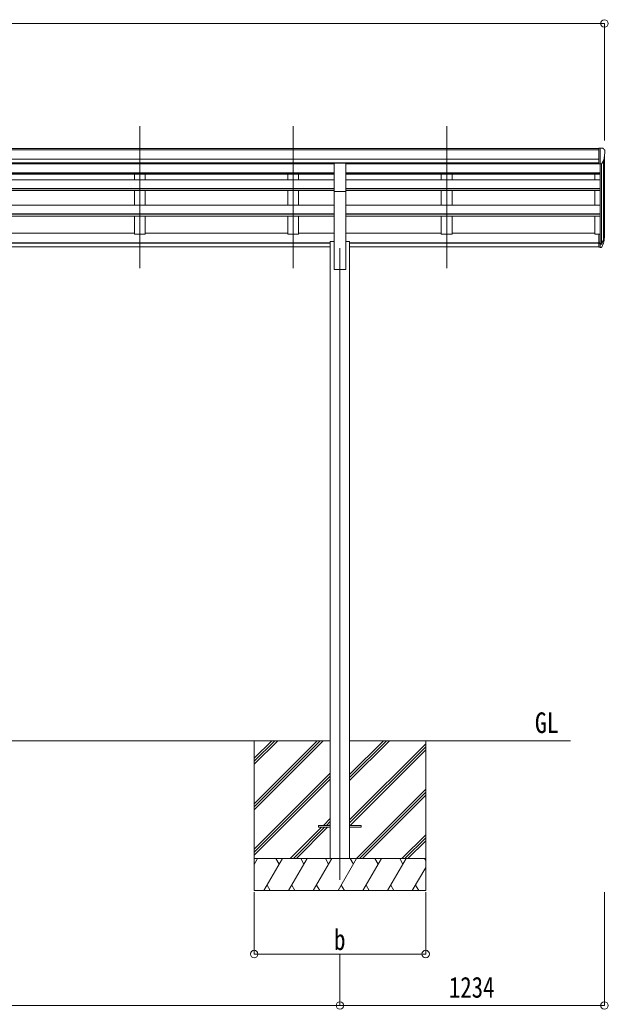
# Model space of a CAD drawing. Units: millimetres at full size, sheet at 1:35; details may follow other scales. Extents: x -9783 to 33754, y -10064 to 6752.
# Drawn here: x 31009 to 33754, y -4000 to 620 of the extents above; entities that cross this region are included whole.
import ezdxf
from ezdxf.enums import TextEntityAlignment as Align

# ---------------------------------------------------------------- set-up
doc = ezdxf.new("R2010")
doc.units = ezdxf.units.MM
doc.header["$LTSCALE"] = 35
doc.header["$PDMODE"] = 32
doc.header["$PDSIZE"] = 35
for name, color, linetype, lineweight in [('0-0_0', 7, 'Continuous', 9), ('0-1_本体', 4, 'Continuous', 9), ('0-2_部品', 7, 'Continuous', 9), ('0-8_PARTS2', 2, 'Continuous', 9), ('0-A_寸法', 6, 'Continuous', 9)]:
    doc.layers.add(name, color=color, linetype=linetype, lineweight=lineweight)
doc.styles.add('ＭＳ ゴシック', font='')
doc.styles.get('ＭＳ ゴシック').set_extended_font_data('MS Gothic')

msp = doc.modelspace()

# ---------------------------------------------------------------- linework, layer by layer
at = {"layer": '0-0_0'}
for p, q in [((29248.12, -2745.73), (32457.72, -2745.73)), ((32102.92, -2745.73), (32102.92, -3445.73)), ((32102.92, -3039.91), (32397.1, -2745.73)), ((32102.92, -3054.05), (32411.24, -2745.73)), ((32102.92, -3068.19), (32425.38, -2745.73)), ((32102.92, -2856.06), (32213.25, -2745.73)), ((32102.92, -2841.92), (32199.11, -2745.73)), ((32102.92, -2827.78), (32184.97, -2745.73)), ((32548.12, -2745.73), (33578.92, -2745.73)), ((32548.12, -2931.36), (32733.75, -2745.73)), ((32548.12, -2917.22), (32719.61, -2745.73)), ((32548.12, -2903.08), (32705.47, -2745.73)), ((32548.12, -3115.21), (32902.92, -2760.41)), ((32902.92, -2745.73), (32902.92, -3445.73)), ((32548.12, -3129.35), (32902.92, -2774.55)), ((32550.38, -3141.23), (32902.92, -2788.69)), ((32102.92, -3252.04), (32457.72, -2897.24)), ((32102.92, -3266.18), (32457.72, -2911.38)), ((32102.92, -3280.32), (32457.72, -2925.53)), ((32579.73, -3295.73), (32902.92, -2972.54)), ((32593.87, -3295.73), (32902.92, -2986.68)), ((32608.01, -3295.73), (32902.92, -3000.82)), ((32425.86, -3141.23), (32457.72, -3109.37)), ((32440, -3141.23), (32457.72, -3123.51)), ((32454.14, -3141.23), (32457.72, -3137.66)), ((32271.36, -3295.73), (32416.86, -3150.23)), ((32285.5, -3295.73), (32431, -3150.23)), ((32299.64, -3295.73), (32445.14, -3150.23)), ((32791.86, -3295.73), (32902.92, -3184.67)), ((32806, -3295.73), (32902.92, -3198.81)), ((32820.14, -3295.73), (32902.92, -3212.96)), ((32902.92, -3295.73), (32102.92, -3295.73)), ((32102.92, -3323.23), (32118.8, -3295.73)), ((32147.66, -3445.73), (32234.27, -3295.73)), ((32219.27, -3321.71), (32204.27, -3295.73)), ((32263.14, -3445.73), (32349.74, -3295.73)), ((32334.74, -3321.71), (32319.74, -3295.73)), ((32378.61, -3445.73), (32465.21, -3295.73)), ((32450.21, -3321.71), (32435.21, -3295.73)), ((32494.08, -3445.73), (32580.68, -3295.73)), ((32565.68, -3321.71), (32550.68, -3295.73)), ((32609.55, -3445.73), (32696.15, -3295.73)), ((32681.15, -3321.71), (32666.15, -3295.73)), ((32725.02, -3445.73), (32811.62, -3295.73)), ((32781.62, -3295.73), (32796.62, -3321.71)), ((32897.09, -3295.73), (32902.92, -3305.83)), ((32840.49, -3445.73), (32902.92, -3337.59)), ((32102.92, -3445.73), (32902.92, -3445.73)), ((32162.66, -3419.75), (32177.66, -3445.73)), ((32278.13, -3419.75), (32293.13, -3445.73)), ((32393.6, -3419.75), (32408.6, -3445.73)), ((32509.07, -3419.75), (32524.07, -3445.73)), ((32624.54, -3419.75), (32639.54, -3445.73)), ((32740.01, -3419.75), (32755.01, -3445.73)), ((32855.48, -3419.75), (32870.48, -3445.73))]:
    msp.add_line(p, q, dxfattribs=at)
at = {"layer": '0-1_本体'}
for p, q in [((27995.42, 18.39), (33710.42, 18.39)), ((27995.42, 13.04), (33710.42, 13.04)), ((27995.42, -30.49), (33710.42, -30.49)), ((33732.64, -37.16), (33732.64, -406.87)), ((33736.92, -382.6), (33736.92, -18.36)), ((27995.42, -48.16), (33710.42, -48.16)), ((29230.42, -50.53), (32008.92, -50.65)), ((32475.42, -53), (29230.42, -53)), ((31543.92, -50.53), (31543.92, -53)), ((31593.92, -50.53), (31593.92, -53)), ((32475.42, -50.65), (32008.92, -50.65)), ((32259.92, -50.53), (32259.92, -53)), ((32309.92, -50.53), (32309.92, -53)), ((33710.42, -50.65), (32530.42, -50.65)), ((33716.92, -53), (32530.42, -53)), ((32975.92, -50.53), (32975.92, -53)), ((33025.92, -50.53), (33025.92, -53)), ((33716.92, -52.99), (33716.92, -380.43)), ((33722.92, -52.51), (33722.92, -424.87)), ((32475.42, -95.19), (29230.42, -95.19)), ((32475.42, -96.59), (29230.42, -96.59)), ((32475.42, -100.28), (29230.42, -100.28)), ((32475.42, -127.52), (29230.42, -127.52)), ((31543.92, -100.28), (31543.92, -127.52)), ((31593.92, -100.28), (31593.92, -127.52)), ((32259.92, -100.28), (32259.92, -127.52)), ((32309.92, -100.28), (32309.92, -127.52)), ((33716.92, -95.19), (32530.42, -95.19)), ((33716.92, -96.59), (32530.42, -96.59)), ((33716.92, -100.28), (32530.42, -100.28)), ((33716.92, -127.52), (32530.42, -127.52)), ((32975.92, -100.28), (32975.92, -127.52)), ((33025.92, -100.28), (33025.92, -127.52)), ((33691.92, -127.52), (33691.92, -100.28)), ((32475.42, -168.25), (29230.42, -168.25)), ((32475.42, -169.73), (29230.42, -169.73)), ((32475.42, -176.55), (29230.42, -176.55)), ((31543.92, -176.55), (31543.92, -246.03)), ((31593.92, -176.55), (31593.92, -246.03)), ((32259.92, -176.55), (32259.92, -246.03)), ((32309.92, -176.55), (32309.92, -246.03)), ((32475.42, -545.73), (32475.42, -181.79)), ((33716.92, -168.25), (32530.42, -168.25)), ((33716.92, -169.73), (32530.42, -169.73)), ((33716.92, -176.55), (32530.42, -176.55)), ((32530.42, -545.73), (32530.42, -181.79)), ((32975.92, -176.55), (32975.92, -246.03)), ((33025.92, -176.55), (33025.92, -246.03)), ((33691.92, -246.03), (33691.92, -176.55)), ((32475.42, -246.03), (29230.42, -246.03)), ((33716.92, -246.03), (32530.42, -246.03)), ((32475.42, -285.35), (29230.42, -285.35)), ((32475.42, -286.83), (29230.42, -286.83)), ((32475.42, -296.31), (29230.42, -296.31)), ((31543.92, -296.31), (31543.92, -381.26)), ((31593.92, -296.31), (31593.92, -381.26)), ((32259.92, -296.31), (32259.92, -381.26)), ((32309.92, -296.31), (32309.92, -381.26)), ((33716.92, -285.35), (32530.42, -285.35)), ((33716.92, -286.83), (32530.42, -286.83)), ((33716.92, -296.31), (32530.42, -296.31)), ((32975.92, -296.31), (32975.92, -381.26)), ((33025.92, -296.31), (33025.92, -381.26)), ((33691.92, -381.26), (33691.92, -296.31)), ((30877.92, -376.46), (31543.92, -376.46)), ((31593.92, -381.26), (31543.92, -381.26)), ((32259.92, -376.46), (31593.92, -376.46)), ((32309.92, -381.26), (32259.92, -381.26)), ((32475.42, -376.46), (32309.92, -376.46)), ((32457.72, -415.73), (32457.72, -3295.73)), ((32457.72, -415.73), (32475.42, -415.73)), ((32530.42, -376.46), (32975.92, -376.46)), ((32530.42, -415.73), (32548.12, -415.73)), ((32548.12, -415.73), (32548.12, -3295.73)), ((33025.92, -381.26), (32975.92, -381.26)), ((33025.92, -376.46), (33691.92, -376.46)), ((33710.42, -381.26), (33691.92, -381.26)), ((32457.72, -420.77), (29248.12, -420.77)), ((32457.72, -422.15), (29248.12, -422.15)), ((32457.72, -439.32), (29248.12, -439.32)), ((33710.42, -420.77), (32548.12, -420.77)), ((33710.42, -422.15), (32548.12, -422.15)), ((33710.42, -439.32), (32548.12, -439.32)), ((32475.42, -545.73), (32530.42, -545.73))]:
    msp.add_line(p, q, dxfattribs=at)
at = {"layer": '0-2_部品'}
for p, q in [((33710.42, 19.99), (33700.42, 19.91)), ((33700.42, 18.39), (33700.42, 19.91)), ((33710.42, -51.99), (33710.42, 19.99)), ((33728.92, 19.99), (33710.42, 19.99)), ((33716.92, -52.99), (33716.92, 19.99)), ((33728.92, 19.99), (33731.25, 19.85)), ((33732.01, 19.43), (33736.08, 13.62)), ((33738.92, 10.62), (33738.92, 9.99)), ((33724.54, -51.18), (33733.82, -35.11)), ((32475.42, -49.87), (32530.42, -49.87)), ((32475.42, -181.95), (32475.42, -49.87)), ((32530.42, -181.95), (32530.42, -49.87)), ((33710.42, -51.99), (33716.92, -51.99)), ((33716.92, -52.99), (33722.13, -52.67)), ((32475.42, -181.95), (32530.42, -181.95)), ((33710.42, -380.43), (33710.42, -441.5)), ((33710.42, -380.43), (33716.92, -380.43)), ((33716.92, -380.43), (33716.92, -442.32)), ((33723.35, -424.4), (33733.11, -405.98)), ((33734.53, -406.47), (33724.36, -425.65)), ((33710.42, -418.75), (33716.92, -418.75)), ((33710.42, -424.15), (33716.92, -424.15)), ((33710.42, -441.5), (33716.92, -441.5)), ((33716.92, -425.15), (33722.05, -425.15)), ((33716.92, -427.15), (33721.76, -427.15)), ((33716.92, -442.32), (33721.76, -442.32)), ((33731.94, -423.33), (33724.36, -440.82))]:
    msp.add_line(p, q, dxfattribs=at)
at = {"layer": '0-2_部品', "color": 4}
for p, q in [((32402.92, -3141.23), (32402.92, -3150.23)), ((32457.72, -3141.23), (32402.92, -3141.23)), ((32602.52, -3141.23), (32547.72, -3141.23)), ((32457.72, -3150.23), (32402.92, -3150.23))]:
    msp.add_line(p, q, dxfattribs=at)
msp.add_lwpolyline([(32602.52, -3141.23), (32602.52, -3150.23), (32547.72, -3150.23)], dxfattribs=at)
at = {"layer": '0-2_部品'}
for centre, radius, start, end in [((33731.19, 18.85), 1, 35, 86.5), ((33536.92, 9.99), 202, 347.09739, 0), ((33735.92, 10.62), 3, 0, 87), ((33721.95, -49.68), 3, 273.5, 330), ((33603.7, -387.25), 133.22, 344.28698, 356.72013), ((33648.97, -380.03), 88.05, 342.78929, 2.77608), ((33648.26, -384.31), 89.07, 345.58812, 5.50424), ((33721.76, -424.15), 3, 270, 330), ((33721.76, -439.32), 3, 270, 330), ((33722.05, -423.65), 1.5, 270, 330)]:
    msp.add_arc(centre, radius, start, end, dxfattribs=at)
at = {"layer": '0-8_PARTS2'}
for p, q in [((31568.92, -539.53), (31568.92, 123)), ((32284.92, -539.53), (32284.92, 123)), ((33000.92, -539.53), (33000.92, 123)), ((32502.92, -445.73), (32502.92, -3395.73))]:
    msp.add_line(p, q, dxfattribs=at)
at = {"layer": '0-A_寸法'}
for p, q in [((27968.92, 602.63), (33736.92, 602.63)), ((33736.92, 602.63), (33736.92, 57.01)), ((32102.92, -3742.12), (32102.92, -3453.15)), ((32902.92, -3742.12), (32902.92, -3453.15)), ((33736.92, -3982.09), (33736.92, -3453.15)), ((32102.92, -3742.12), (32902.92, -3742.12)), ((32502.92, -3982.09), (32502.92, -3742.12)), ((29202.92, -3982.09), (32502.92, -3982.09)), ((32502.92, -3982.09), (33736.92, -3982.09))]:
    msp.add_line(p, q, dxfattribs=at)
for p in [(33736.92, 602.63), (32102.92, -3742.12), (32902.92, -3742.12), (32502.92, -3982.09), (33736.92, -3982.09)]:
    msp.add_point(p, dxfattribs=at)

# ---------------------------------------------------------------- texts
at = {"layer": '0-0_0', "style": 'ＭＳ ゴシック', "width": 0.85}
msp.add_text('GL', height=96.22, dxfattribs=at).set_placement((33412.23, -2738.79), align=Align.BOTTOM_LEFT)
at = {"layer": '0-A_寸法', "color": 7, "style": 'ＭＳ ゴシック', "width": 0.8}
for s, p in [('b', (32475.79, -3752.62)), ('1234', (33011.42, -3975.09))]:
    msp.add_text(s, height=97.51, dxfattribs=at).set_placement(p, align=Align.BOTTOM_LEFT)

doc.saveas('drawing.dxf')
